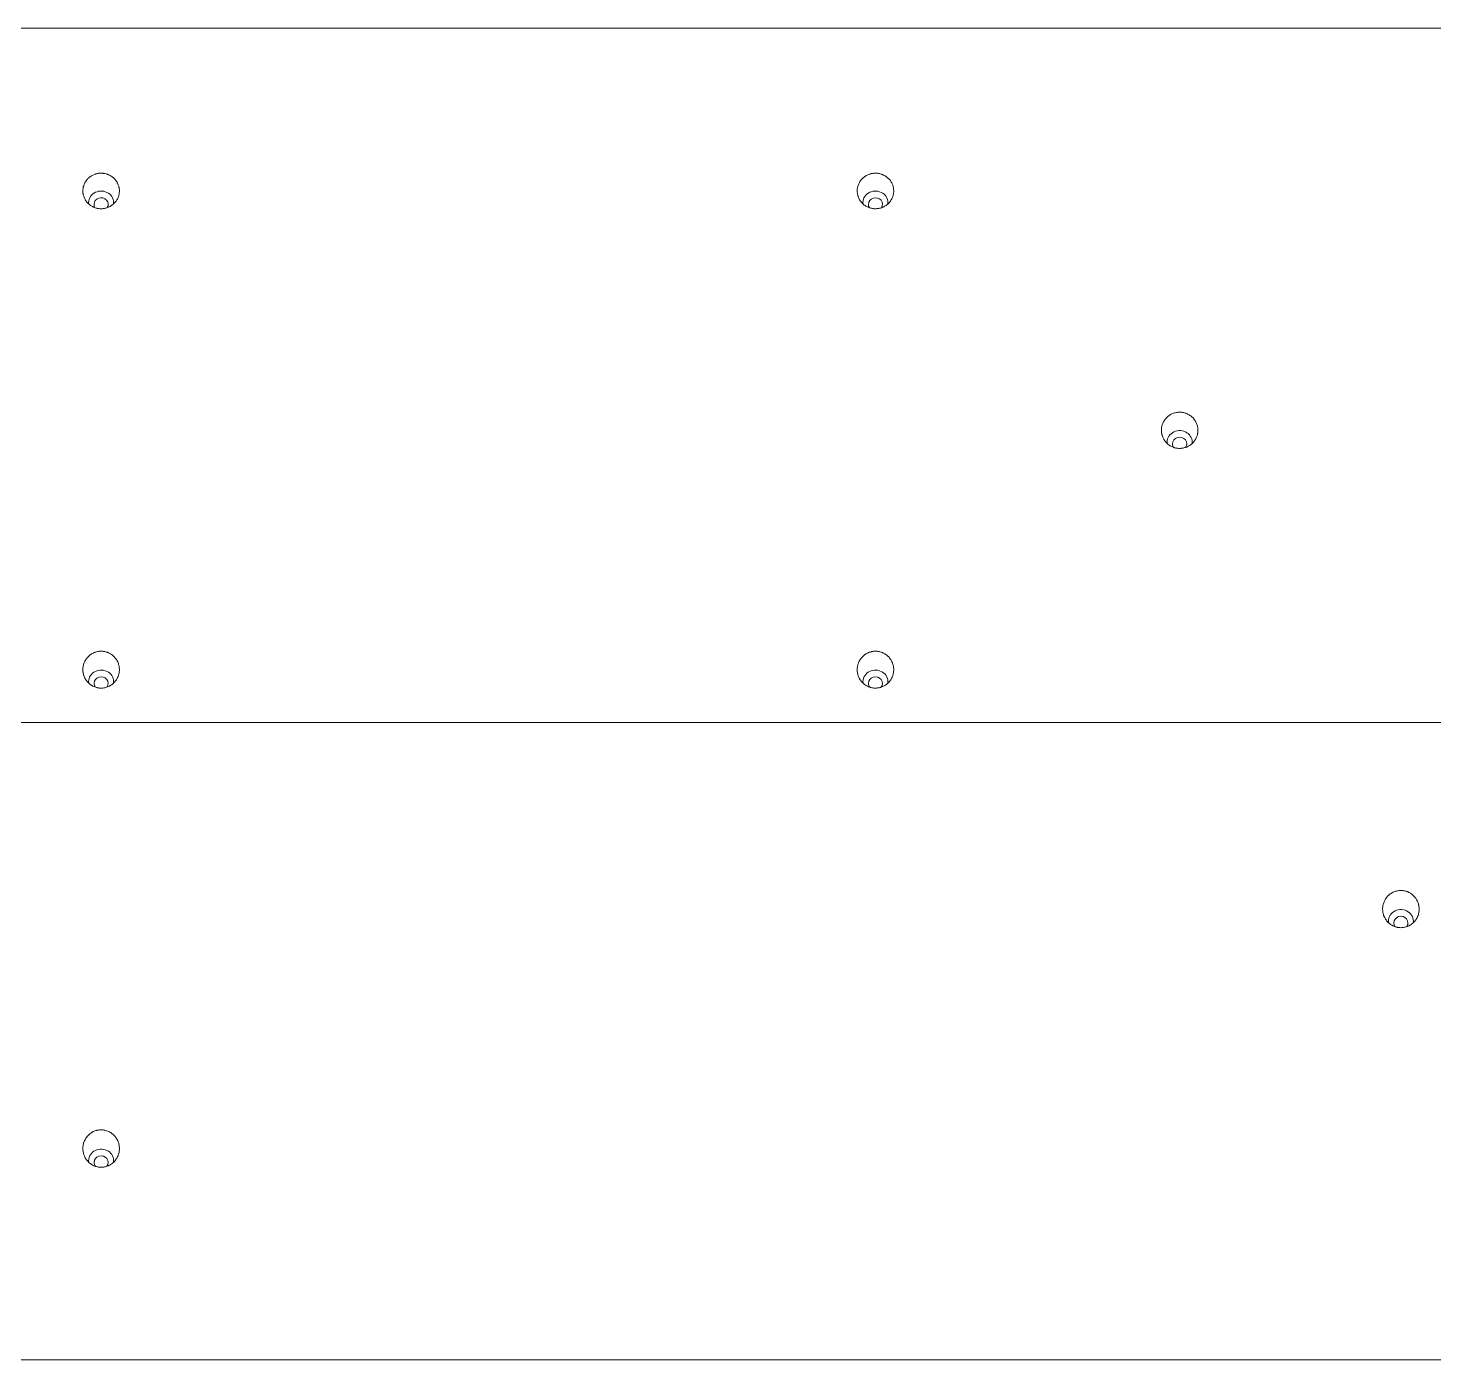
# Model space of a CAD drawing. Header units: inches. Extents: x 3778 to 56227, y -16914 to 35091.
# Drawn here: x 12567.9 to 12644.5, y 8400.8 to 8473.3 of the extents above; entities that cross this region are included whole.
import ezdxf

# ---------------------------------------------------------------- set-up
doc = ezdxf.new("R2010")
doc.units = ezdxf.units.IN
doc.header["$LTSCALE"] = 100
doc.header["$MEASUREMENT"] = 0
doc.layers.add('mark-B', color=2, linetype='Continuous', lineweight=20)
doc.layers.add('RC-LIGHT', color=7, linetype='Continuous')

# ---------------------------------------------------------------- blocks, each defined once
blk = doc.blocks.new('무풍1way 일반')
at = {"layer": 'mark-B'}
for centre, major_axis, start_param, end_param in [((-28.618, -437.203), (0.387, 0), 2.50895, 6.283185), ((-28.618, -437.203), (0.387, 0), 0, 0.657668), ((-28.618, -437.3), (-0.681, 0), 6.121197, 6.283185), ((-28.618, -437.3), (-0.681, 0), 0, 3.287283), ((-99.409, -450.247), (0.387, 0), 2.532313, 6.283185), ((-99.409, -450.247), (0.387, 0), 0, 0.61448), ((-99.409, -450.344), (-0.681, 0), 0, 3.289247), ((-99.409, -450.344), (-0.681, 0), 6.147509, 6.283185), ((-70.791, -463.291), (0.387, 0), 2.502574, 6.283185), ((-70.791, -463.291), (0.387, 0), 0, 0.658559), ((-28.618, -463.291), (0.387, 0), 2.546164, 6.283185), ((-28.618, -463.291), (0.387, 0), 0, 0.595424), ((-70.791, -463.388), (-0.681, 0), 0, 3.288756), ((-70.791, -463.388), (-0.681, 0), 6.146921, 6.283185), ((-28.618, -463.388), (-0.681, 0), 0, 3.286696), ((-28.618, -463.388), (-0.681, 0), 6.152808, 6.283185), ((-87.359, -476.335), (0.387, 0), 2.533691, 6.283185), ((-87.359, -476.335), (0.387, 0), 0, 0.623218), ((-87.359, -476.432), (-0.681, 0), 0, 3.281592), ((-87.359, -476.432), (-0.681, 0), 6.157132, 6.283185), ((-70.791, -489.379), (0.387, 0), 2.563346, 6.283185), ((-70.791, -489.379), (0.387, 0), 0, 0.584428), ((-28.618, -489.379), (0.387, 0), 2.613418, 6.283185), ((-28.618, -489.379), (0.387, 0), 0, 0.511002), ((-70.791, -489.476), (-0.681, 0), 0, 3.274619), ((-70.791, -489.476), (-0.681, 0), 6.168224, 6.283185), ((-28.618, -489.476), (-0.681, 0), 0, 3.274031), ((-28.618, -489.476), (-0.681, 0), 6.176466, 6.283185)]:
    blk.add_ellipse(centre, major_axis=major_axis, ratio=0.913545, start_param=start_param, end_param=end_param, dxfattribs=at)
for points in [[(0, -426.445), (-146.419, -426.445), (-292.838, -426.445), (-439.257, -426.445)], [(-439.141, -461.163), (-292.761, -461.163), (-146.38, -461.163), (0, -461.163)], [(0, -498.971), (-146.42, -498.971), (-292.839, -498.971), (-439.259, -498.971)]]:
    blk.add_open_spline(points, degree=3, dxfattribs=at)
for points, knots in [([(-29.611, -437.897), (-29.607, -437.831), (-29.588, -437.702), (-29.545, -437.579), (-29.51, -437.505), (-29.503, -437.49), (-29.488, -437.46), (-29.464, -437.417), (-29.419, -437.349), (-29.378, -437.297), (-29.346, -437.26), (-29.335, -437.248), (-29.312, -437.225), (-29.3, -437.213), (-29.239, -437.156), (-29.187, -437.116), (-29.103, -437.065), (-29.074, -437.049), (-29.029, -437.027), (-29.014, -437.02), (-28.983, -437.007), (-28.968, -437.001), (-28.89, -436.973), (-28.826, -436.956), (-28.744, -436.944), (-28.727, -436.942), (-28.694, -436.939), (-28.678, -436.938), (-28.628, -436.936), (-28.594, -436.936), (-28.495, -436.942), (-28.43, -436.952), (-28.301, -436.987), (-28.239, -437.01), (-28.151, -437.055), (-28.122, -437.071), (-28.08, -437.098), (-28.066, -437.107), (-28.039, -437.126), (-28.026, -437.136), (-27.961, -437.187), (-27.913, -437.232), (-27.859, -437.295), (-27.849, -437.308), (-27.829, -437.334), (-27.819, -437.347), (-27.79, -437.388), (-27.773, -437.416), (-27.725, -437.501), (-27.698, -437.561), (-27.656, -437.686), (-27.641, -437.75), (-27.628, -437.847), (-27.625, -437.879), (-27.622, -437.945), (-27.622, -437.978), (-27.628, -438.077), (-27.637, -438.141), (-27.661, -438.236), (-27.67, -438.268), (-27.687, -438.314), (-27.692, -438.33), (-27.705, -438.36), (-27.711, -438.375), (-27.746, -438.45), (-27.779, -438.506), (-27.827, -438.573), (-27.837, -438.586), (-27.857, -438.612), (-27.868, -438.625), (-27.901, -438.662), (-27.924, -438.685), (-27.996, -438.752), (-28.048, -438.792), (-28.119, -438.836), (-28.133, -438.844), (-28.162, -438.86), (-28.207, -438.883), (-28.283, -438.915), (-28.346, -438.935), (-28.394, -438.947), (-28.41, -438.951), (-28.443, -438.957), (-28.459, -438.96), (-28.542, -438.972), (-28.608, -438.975), (-28.707, -438.969), (-28.74, -438.966), (-28.806, -438.955), (-28.838, -438.948), (-28.934, -438.922), (-28.996, -438.899), (-29.07, -438.862), (-29.085, -438.854), (-29.114, -438.837), (-29.157, -438.812), (-29.224, -438.764), (-29.274, -438.721), (-29.321, -438.676), (-29.344, -438.651), (-29.409, -438.576), (-29.446, -438.522), (-29.487, -438.451), (-29.494, -438.437), (-29.509, -438.407), (-29.516, -438.392), (-29.537, -438.347), (-29.548, -438.316), (-29.58, -438.223), (-29.594, -438.16), (-29.608, -438.062), (-29.611, -438.029), (-29.613, -437.963), (-29.613, -437.93), (-29.611, -437.897)], [0, 0, 0, 0, 0.03125, 0.0625, 0.0625, 0.070312, 0.070312, 0.078125, 0.09375, 0.109375, 0.109375, 0.117187, 0.117187, 0.125, 0.125, 0.15625, 0.15625, 0.171875, 0.171875, 0.179687, 0.179687, 0.1875, 0.1875, 0.21875, 0.21875, 0.226562, 0.226562, 0.234375, 0.234375, 0.25, 0.25, 0.28125, 0.28125, 0.3125, 0.3125, 0.328125, 0.328125, 0.335937, 0.335937, 0.34375, 0.34375, 0.375, 0.375, 0.382812, 0.382812, 0.390625, 0.390625, 0.40625, 0.40625, 0.4375, 0.4375, 0.46875, 0.46875, 0.484375, 0.484375, 0.5, 0.5, 0.53125, 0.53125, 0.546875, 0.546875, 0.554687, 0.554687, 0.5625, 0.5625, 0.59375, 0.59375, 0.601562, 0.601562, 0.609375, 0.609375, 0.625, 0.625, 0.65625, 0.65625, 0.664062, 0.664062, 0.671875, 0.6875, 0.703125, 0.703125, 0.710937, 0.710937, 0.71875, 0.71875, 0.75, 0.75, 0.765625, 0.765625, 0.78125, 0.78125, 0.8125, 0.8125, 0.820312, 0.820312, 0.828125, 0.84375, 0.859375, 0.859375, 0.875, 0.875, 0.90625, 0.90625, 0.914062, 0.914062, 0.921875, 0.921875, 0.9375, 0.9375, 0.96875, 0.96875, 0.984375, 0.984375, 1, 1, 1, 1]), ([(-100.402, -450.941), (-100.399, -450.875), (-100.389, -450.811), (-100.366, -450.716), (-100.356, -450.685), (-100.34, -450.639), (-100.334, -450.624), (-100.322, -450.593), (-100.315, -450.578), (-100.281, -450.504), (-100.248, -450.447), (-100.19, -450.368), (-100.17, -450.342), (-100.137, -450.305), (-100.126, -450.293), (-100.103, -450.269), (-100.091, -450.258), (-100.031, -450.202), (-99.979, -450.163), (-99.908, -450.119), (-99.894, -450.111), (-99.865, -450.095), (-99.85, -450.088), (-99.805, -450.066), (-99.775, -450.053), (-99.682, -450.019), (-99.618, -450.003), (-99.536, -449.991), (-99.519, -449.989), (-99.486, -449.985), (-99.437, -449.982), (-99.354, -449.982), (-99.289, -449.989), (-99.24, -449.997), (-99.223, -450), (-99.19, -450.007), (-99.174, -450.011), (-99.094, -450.032), (-99.033, -450.055), (-98.959, -450.092), (-98.944, -450.1), (-98.915, -450.116), (-98.901, -450.124), (-98.859, -450.151), (-98.805, -450.189), (-98.755, -450.231), (-98.707, -450.276), (-98.685, -450.3), (-98.62, -450.375), (-98.582, -450.429), (-98.533, -450.514), (-98.518, -450.543), (-98.498, -450.588), (-98.492, -450.603), (-98.48, -450.633), (-98.474, -450.649), (-98.448, -450.726), (-98.433, -450.789), (-98.421, -450.87), (-98.42, -450.886), (-98.417, -450.919), (-98.416, -450.935), (-98.413, -450.985), (-98.414, -451.017), (-98.419, -451.115), (-98.428, -451.179), (-98.452, -451.274), (-98.461, -451.306), (-98.483, -451.368), (-98.495, -451.398), (-98.536, -451.486), (-98.569, -451.543), (-98.617, -451.61), (-98.627, -451.623), (-98.648, -451.649), (-98.68, -451.686), (-98.737, -451.745), (-98.787, -451.787), (-98.826, -451.817), (-98.84, -451.827), (-98.867, -451.845), (-98.881, -451.854), (-98.951, -451.898), (-99.011, -451.926), (-99.103, -451.96), (-99.135, -451.97), (-99.2, -451.986), (-99.232, -451.993), (-99.33, -452.008), (-99.396, -452.011), (-99.479, -452.006), (-99.496, -452.005), (-99.529, -452.001), (-99.578, -451.995), (-99.659, -451.978), (-99.722, -451.958), (-99.768, -451.94), (-99.783, -451.934), (-99.814, -451.921), (-99.829, -451.914), (-99.903, -451.877), (-99.959, -451.842), (-100.037, -451.782), (-100.062, -451.76), (-100.11, -451.715), (-100.133, -451.691), (-100.197, -451.617), (-100.235, -451.564), (-100.276, -451.492), (-100.284, -451.478), (-100.299, -451.448), (-100.32, -451.404), (-100.35, -451.328), (-100.368, -451.266), (-100.38, -451.218), (-100.383, -451.202), (-100.389, -451.17), (-100.392, -451.154), (-100.403, -451.072), (-100.406, -451.007), (-100.402, -450.941)], [0, 0, 0, 0, 0.03125, 0.03125, 0.046875, 0.046875, 0.054687, 0.054687, 0.0625, 0.0625, 0.09375, 0.09375, 0.109375, 0.109375, 0.117187, 0.117187, 0.125, 0.125, 0.15625, 0.15625, 0.164062, 0.164062, 0.171875, 0.171875, 0.1875, 0.1875, 0.21875, 0.21875, 0.226562, 0.226562, 0.234375, 0.25, 0.265625, 0.265625, 0.273437, 0.273437, 0.28125, 0.28125, 0.3125, 0.3125, 0.320312, 0.320312, 0.328125, 0.328125, 0.34375, 0.359375, 0.359375, 0.375, 0.375, 0.40625, 0.40625, 0.421875, 0.421875, 0.429687, 0.429687, 0.4375, 0.4375, 0.46875, 0.46875, 0.476562, 0.476562, 0.484375, 0.484375, 0.5, 0.5, 0.53125, 0.53125, 0.546875, 0.546875, 0.5625, 0.5625, 0.59375, 0.59375, 0.601562, 0.601562, 0.609375, 0.625, 0.640625, 0.640625, 0.648438, 0.648438, 0.65625, 0.65625, 0.6875, 0.6875, 0.703125, 0.703125, 0.71875, 0.71875, 0.75, 0.75, 0.757812, 0.757812, 0.765625, 0.78125, 0.796875, 0.796875, 0.804687, 0.804687, 0.8125, 0.8125, 0.84375, 0.84375, 0.859375, 0.859375, 0.875, 0.875, 0.90625, 0.90625, 0.914062, 0.914062, 0.921875, 0.9375, 0.953125, 0.953125, 0.960937, 0.960937, 0.96875, 0.96875, 1, 1, 1, 1]), ([(-69.798, -463.985), (-69.794, -464.05), (-69.798, -464.115), (-69.811, -464.211), (-69.817, -464.243), (-69.829, -464.29), (-69.833, -464.306), (-69.842, -464.337), (-69.847, -464.353), (-69.874, -464.43), (-69.901, -464.488), (-69.95, -464.572), (-69.968, -464.6), (-69.997, -464.64), (-70.007, -464.653), (-70.027, -464.678), (-70.038, -464.691), (-70.092, -464.752), (-70.139, -464.796), (-70.205, -464.846), (-70.218, -464.856), (-70.245, -464.874), (-70.259, -464.883), (-70.301, -464.909), (-70.33, -464.925), (-70.418, -464.968), (-70.48, -464.991), (-70.56, -465.012), (-70.576, -465.015), (-70.609, -465.022), (-70.658, -465.031), (-70.739, -465.039), (-70.805, -465.039), (-70.855, -465.037), (-70.871, -465.036), (-70.904, -465.032), (-70.921, -465.03), (-71.003, -465.018), (-71.066, -465.002), (-71.144, -464.974), (-71.159, -464.968), (-71.19, -464.955), (-71.205, -464.948), (-71.249, -464.927), (-71.278, -464.911), (-71.362, -464.86), (-71.414, -464.82), (-71.475, -464.764), (-71.487, -464.753), (-71.51, -464.73), (-71.543, -464.694), (-71.594, -464.63), (-71.63, -464.576), (-71.663, -464.52), (-71.678, -464.49), (-71.719, -464.402), (-71.741, -464.341), (-71.76, -464.262), (-71.764, -464.246), (-71.77, -464.214), (-71.773, -464.198), (-71.78, -464.15), (-71.783, -464.117), (-71.788, -464.021), (-71.785, -463.956), (-71.771, -463.859), (-71.765, -463.827), (-71.749, -463.764), (-71.74, -463.733), (-71.708, -463.641), (-71.681, -463.582), (-71.632, -463.497), (-71.614, -463.47), (-71.576, -463.417), (-71.535, -463.366), (-71.49, -463.319), (-71.454, -463.286), (-71.442, -463.275), (-71.417, -463.254), (-71.404, -463.243), (-71.338, -463.193), (-71.283, -463.159), (-71.194, -463.116), (-71.164, -463.103), (-71.117, -463.086), (-71.102, -463.08), (-71.07, -463.07), (-71.054, -463.066), (-70.975, -463.045), (-70.91, -463.035), (-70.827, -463.031), (-70.81, -463.03), (-70.777, -463.03), (-70.727, -463.031), (-70.646, -463.039), (-70.581, -463.052), (-70.533, -463.064), (-70.517, -463.069), (-70.486, -463.079), (-70.47, -463.084), (-70.392, -463.112), (-70.333, -463.141), (-70.249, -463.192), (-70.222, -463.21), (-70.169, -463.25), (-70.144, -463.271), (-70.072, -463.338), (-70.029, -463.387), (-69.98, -463.453), (-69.971, -463.466), (-69.953, -463.494), (-69.927, -463.536), (-69.889, -463.607), (-69.865, -463.667), (-69.849, -463.713), (-69.844, -463.729), (-69.834, -463.76), (-69.83, -463.776), (-69.81, -463.855), (-69.801, -463.92), (-69.798, -463.985)], [0, 0, 0, 0, 0.03125, 0.03125, 0.046875, 0.046875, 0.054688, 0.054688, 0.0625, 0.0625, 0.09375, 0.09375, 0.109375, 0.109375, 0.117188, 0.117188, 0.125, 0.125, 0.15625, 0.15625, 0.164063, 0.164063, 0.171875, 0.171875, 0.1875, 0.1875, 0.21875, 0.21875, 0.226563, 0.226563, 0.234375, 0.25, 0.265625, 0.265625, 0.273438, 0.273438, 0.28125, 0.28125, 0.3125, 0.3125, 0.320313, 0.320313, 0.328125, 0.328125, 0.34375, 0.34375, 0.375, 0.375, 0.382813, 0.382813, 0.390625, 0.40625, 0.421875, 0.421875, 0.4375, 0.4375, 0.46875, 0.46875, 0.476563, 0.476563, 0.484375, 0.484375, 0.5, 0.5, 0.53125, 0.53125, 0.546875, 0.546875, 0.5625, 0.5625, 0.59375, 0.59375, 0.609375, 0.609375, 0.625, 0.640625, 0.640625, 0.648438, 0.648438, 0.65625, 0.65625, 0.6875, 0.6875, 0.703125, 0.703125, 0.710938, 0.710938, 0.71875, 0.71875, 0.75, 0.75, 0.757813, 0.757813, 0.765625, 0.78125, 0.796875, 0.796875, 0.804688, 0.804688, 0.8125, 0.8125, 0.84375, 0.84375, 0.859375, 0.859375, 0.875, 0.875, 0.90625, 0.90625, 0.914063, 0.914063, 0.921875, 0.9375, 0.953125, 0.953125, 0.960938, 0.960938, 0.96875, 0.96875, 1, 1, 1, 1]), ([(-29.611, -463.985), (-29.608, -463.92), (-29.598, -463.856), (-29.575, -463.762), (-29.566, -463.731), (-29.545, -463.669), (-29.532, -463.639), (-29.491, -463.55), (-29.458, -463.494), (-29.401, -463.415), (-29.381, -463.39), (-29.348, -463.353), (-29.337, -463.34), (-29.314, -463.317), (-29.302, -463.306), (-29.242, -463.25), (-29.19, -463.211), (-29.12, -463.168), (-29.106, -463.159), (-29.077, -463.143), (-29.062, -463.136), (-29.017, -463.114), (-28.987, -463.101), (-28.895, -463.068), (-28.831, -463.051), (-28.732, -463.036), (-28.699, -463.033), (-28.634, -463.03), (-28.568, -463.03), (-28.502, -463.036), (-28.453, -463.044), (-28.437, -463.047), (-28.404, -463.053), (-28.388, -463.057), (-28.308, -463.078), (-28.247, -463.1), (-28.173, -463.136), (-28.158, -463.144), (-28.129, -463.16), (-28.115, -463.168), (-28.072, -463.194), (-28.045, -463.212), (-27.967, -463.272), (-27.92, -463.316), (-27.832, -463.415), (-27.794, -463.468), (-27.745, -463.552), (-27.73, -463.581), (-27.709, -463.625), (-27.703, -463.64), (-27.691, -463.671), (-27.685, -463.686), (-27.658, -463.763), (-27.643, -463.826), (-27.631, -463.906), (-27.629, -463.922), (-27.626, -463.954), (-27.625, -463.971), (-27.623, -464.02), (-27.623, -464.052), (-27.627, -464.149), (-27.637, -464.213), (-27.66, -464.308), (-27.669, -464.339), (-27.691, -464.4), (-27.703, -464.43), (-27.743, -464.519), (-27.776, -464.575), (-27.834, -464.654), (-27.855, -464.68), (-27.898, -464.729), (-27.943, -464.775), (-27.993, -464.817), (-28.033, -464.847), (-28.046, -464.857), (-28.073, -464.875), (-28.087, -464.884), (-28.157, -464.927), (-28.216, -464.956), (-28.309, -464.99), (-28.34, -465), (-28.405, -465.016), (-28.437, -465.023), (-28.535, -465.038), (-28.6, -465.041), (-28.683, -465.037), (-28.7, -465.036), (-28.733, -465.032), (-28.782, -465.026), (-28.863, -465.01), (-28.926, -464.99), (-28.972, -464.973), (-28.987, -464.967), (-29.018, -464.954), (-29.033, -464.947), (-29.107, -464.911), (-29.163, -464.877), (-29.241, -464.818), (-29.267, -464.797), (-29.315, -464.752), (-29.338, -464.728), (-29.403, -464.655), (-29.441, -464.603), (-29.482, -464.532), (-29.49, -464.518), (-29.505, -464.489), (-29.527, -464.445), (-29.557, -464.37), (-29.576, -464.308), (-29.587, -464.26), (-29.591, -464.244), (-29.597, -464.212), (-29.6, -464.196), (-29.611, -464.115), (-29.614, -464.05), (-29.611, -463.985)], [0, 0, 0, 0, 0.03125, 0.03125, 0.046875, 0.046875, 0.0625, 0.0625, 0.09375, 0.09375, 0.109375, 0.109375, 0.117187, 0.117187, 0.125, 0.125, 0.15625, 0.15625, 0.164062, 0.164062, 0.171875, 0.171875, 0.1875, 0.1875, 0.21875, 0.21875, 0.234375, 0.234375, 0.25, 0.265625, 0.265625, 0.273437, 0.273437, 0.28125, 0.28125, 0.3125, 0.3125, 0.320312, 0.320312, 0.328125, 0.328125, 0.34375, 0.34375, 0.375, 0.375, 0.40625, 0.40625, 0.421875, 0.421875, 0.429687, 0.429687, 0.4375, 0.4375, 0.46875, 0.46875, 0.476562, 0.476562, 0.484375, 0.484375, 0.5, 0.5, 0.53125, 0.53125, 0.546875, 0.546875, 0.5625, 0.5625, 0.59375, 0.59375, 0.609375, 0.609375, 0.625, 0.640625, 0.640625, 0.648437, 0.648437, 0.65625, 0.65625, 0.6875, 0.6875, 0.703125, 0.703125, 0.71875, 0.71875, 0.75, 0.75, 0.757812, 0.757812, 0.765625, 0.78125, 0.796875, 0.796875, 0.804687, 0.804687, 0.8125, 0.8125, 0.84375, 0.84375, 0.859375, 0.859375, 0.875, 0.875, 0.90625, 0.90625, 0.914062, 0.914062, 0.921875, 0.9375, 0.953125, 0.953125, 0.960937, 0.960937, 0.96875, 0.96875, 1, 1, 1, 1]), ([(-86.366, -477.03), (-86.363, -477.094), (-86.367, -477.158), (-86.381, -477.252), (-86.388, -477.283), (-86.404, -477.345), (-86.414, -477.376), (-86.447, -477.467), (-86.475, -477.524), (-86.525, -477.607), (-86.543, -477.633), (-86.582, -477.685), (-86.603, -477.71), (-86.669, -477.781), (-86.717, -477.824), (-86.796, -477.882), (-86.823, -477.9), (-86.88, -477.933), (-86.909, -477.948), (-86.997, -477.989), (-87.059, -478.011), (-87.187, -478.042), (-87.252, -478.051), (-87.35, -478.055), (-87.383, -478.055), (-87.433, -478.052), (-87.449, -478.051), (-87.482, -478.047), (-87.498, -478.045), (-87.579, -478.032), (-87.643, -478.016), (-87.719, -477.988), (-87.735, -477.982), (-87.765, -477.969), (-87.78, -477.962), (-87.824, -477.941), (-87.853, -477.925), (-87.936, -477.875), (-87.988, -477.836), (-88.06, -477.769), (-88.083, -477.746), (-88.126, -477.698), (-88.166, -477.648), (-88.202, -477.594), (-88.235, -477.538), (-88.25, -477.509), (-88.29, -477.422), (-88.311, -477.362), (-88.33, -477.284), (-88.333, -477.268), (-88.339, -477.237), (-88.342, -477.221), (-88.349, -477.173), (-88.352, -477.141), (-88.356, -477.046), (-88.352, -476.982), (-88.34, -476.903), (-88.337, -476.887), (-88.33, -476.855), (-88.319, -476.808), (-88.295, -476.732), (-88.27, -476.673), (-88.243, -476.615), (-88.227, -476.587), (-88.177, -476.504), (-88.138, -476.452), (-88.072, -476.381), (-88.049, -476.358), (-88.001, -476.315), (-87.975, -476.294), (-87.896, -476.237), (-87.84, -476.204), (-87.767, -476.169), (-87.752, -476.163), (-87.721, -476.15), (-87.706, -476.145), (-87.659, -476.128), (-87.627, -476.119), (-87.532, -476.096), (-87.467, -476.087), (-87.385, -476.083), (-87.368, -476.083), (-87.335, -476.083), (-87.286, -476.085), (-87.205, -476.093), (-87.141, -476.106), (-87.093, -476.119), (-87.077, -476.123), (-87.046, -476.133), (-87.03, -476.138), (-86.953, -476.167), (-86.894, -476.195), (-86.811, -476.246), (-86.784, -476.264), (-86.731, -476.304), (-86.706, -476.325), (-86.635, -476.39), (-86.592, -476.439), (-86.544, -476.504), (-86.535, -476.517), (-86.517, -476.544), (-86.492, -476.586), (-86.454, -476.657), (-86.43, -476.716), (-86.414, -476.761), (-86.409, -476.777), (-86.4, -476.807), (-86.396, -476.823), (-86.377, -476.901), (-86.368, -476.965), (-86.366, -477.03)], [0, 0, 0, 0, 0.03125, 0.03125, 0.046875, 0.046875, 0.0625, 0.0625, 0.09375, 0.09375, 0.109375, 0.109375, 0.125, 0.125, 0.15625, 0.15625, 0.171875, 0.171875, 0.1875, 0.1875, 0.21875, 0.21875, 0.25, 0.25, 0.265625, 0.265625, 0.273438, 0.273438, 0.28125, 0.28125, 0.3125, 0.3125, 0.320313, 0.320313, 0.328125, 0.328125, 0.34375, 0.34375, 0.375, 0.375, 0.390625, 0.390625, 0.40625, 0.421875, 0.421875, 0.4375, 0.4375, 0.46875, 0.46875, 0.476563, 0.476563, 0.484375, 0.484375, 0.5, 0.5, 0.53125, 0.53125, 0.539063, 0.539063, 0.546875, 0.5625, 0.578125, 0.578125, 0.59375, 0.59375, 0.625, 0.625, 0.640625, 0.640625, 0.65625, 0.65625, 0.6875, 0.6875, 0.695313, 0.695313, 0.703125, 0.703125, 0.71875, 0.71875, 0.75, 0.75, 0.757813, 0.757813, 0.765625, 0.78125, 0.796875, 0.796875, 0.804688, 0.804688, 0.8125, 0.8125, 0.84375, 0.84375, 0.859375, 0.859375, 0.875, 0.875, 0.90625, 0.90625, 0.914063, 0.914063, 0.921875, 0.9375, 0.953125, 0.953125, 0.960938, 0.960938, 0.96875, 0.96875, 1, 1, 1, 1]), ([(-69.797, -490.074), (-69.795, -490.137), (-69.8, -490.2), (-69.815, -490.293), (-69.822, -490.324), (-69.839, -490.385), (-69.849, -490.415), (-69.883, -490.504), (-69.912, -490.56), (-69.963, -490.64), (-69.982, -490.666), (-70.021, -490.717), (-70.043, -490.741), (-70.109, -490.81), (-70.158, -490.852), (-70.237, -490.908), (-70.265, -490.925), (-70.322, -490.957), (-70.379, -490.986), (-70.44, -491.009), (-70.486, -491.024), (-70.502, -491.029), (-70.533, -491.038), (-70.549, -491.042), (-70.63, -491.06), (-70.694, -491.068), (-70.792, -491.071), (-70.825, -491.071), (-70.874, -491.068), (-70.89, -491.066), (-70.923, -491.062), (-70.939, -491.06), (-71.02, -491.047), (-71.083, -491.031), (-71.159, -491.002), (-71.174, -490.996), (-71.204, -490.984), (-71.219, -490.977), (-71.263, -490.955), (-71.292, -490.94), (-71.374, -490.89), (-71.426, -490.851), (-71.497, -490.785), (-71.52, -490.762), (-71.563, -490.715), (-71.603, -490.665), (-71.638, -490.612), (-71.67, -490.557), (-71.685, -490.529), (-71.725, -490.442), (-71.745, -490.383), (-71.764, -490.306), (-71.767, -490.291), (-71.773, -490.26), (-71.775, -490.244), (-71.781, -490.197), (-71.784, -490.165), (-71.787, -490.071), (-71.783, -490.009), (-71.769, -489.931), (-71.766, -489.915), (-71.76, -489.884), (-71.748, -489.838), (-71.723, -489.763), (-71.698, -489.705), (-71.676, -489.663), (-71.669, -489.649), (-71.653, -489.621), (-71.645, -489.607), (-71.602, -489.54), (-71.562, -489.49), (-71.496, -489.421), (-71.473, -489.398), (-71.436, -489.367), (-71.423, -489.357), (-71.398, -489.337), (-71.385, -489.327), (-71.319, -489.281), (-71.262, -489.249), (-71.188, -489.216), (-71.173, -489.21), (-71.143, -489.198), (-71.127, -489.193), (-71.08, -489.177), (-71.049, -489.168), (-70.954, -489.147), (-70.889, -489.138), (-70.807, -489.136), (-70.791, -489.135), (-70.758, -489.136), (-70.709, -489.138), (-70.628, -489.147), (-70.564, -489.161), (-70.517, -489.173), (-70.501, -489.178), (-70.469, -489.188), (-70.454, -489.193), (-70.377, -489.221), (-70.319, -489.249), (-70.236, -489.3), (-70.209, -489.318), (-70.157, -489.357), (-70.133, -489.378), (-70.062, -489.443), (-70.019, -489.49), (-69.972, -489.555), (-69.963, -489.568), (-69.945, -489.595), (-69.92, -489.636), (-69.883, -489.706), (-69.859, -489.764), (-69.844, -489.809), (-69.839, -489.824), (-69.83, -489.855), (-69.826, -489.87), (-69.808, -489.948), (-69.799, -490.01), (-69.797, -490.074)], [0, 0, 0, 0, 0.03125, 0.03125, 0.046875, 0.046875, 0.0625, 0.0625, 0.09375, 0.09375, 0.109375, 0.109375, 0.125, 0.125, 0.15625, 0.15625, 0.171875, 0.171875, 0.1875, 0.203125, 0.203125, 0.210938, 0.210938, 0.21875, 0.21875, 0.25, 0.25, 0.265625, 0.265625, 0.273438, 0.273438, 0.28125, 0.28125, 0.3125, 0.3125, 0.320313, 0.320313, 0.328125, 0.328125, 0.34375, 0.34375, 0.375, 0.375, 0.390625, 0.390625, 0.40625, 0.421875, 0.421875, 0.4375, 0.4375, 0.46875, 0.46875, 0.476563, 0.476563, 0.484375, 0.484375, 0.5, 0.5, 0.53125, 0.53125, 0.539063, 0.539063, 0.546875, 0.5625, 0.578125, 0.578125, 0.585938, 0.585938, 0.59375, 0.59375, 0.625, 0.625, 0.640625, 0.640625, 0.648438, 0.648438, 0.65625, 0.65625, 0.6875, 0.6875, 0.695313, 0.695313, 0.703125, 0.703125, 0.71875, 0.71875, 0.75, 0.75, 0.757813, 0.757813, 0.765625, 0.78125, 0.796875, 0.796875, 0.804688, 0.804688, 0.8125, 0.8125, 0.84375, 0.84375, 0.859375, 0.859375, 0.875, 0.875, 0.90625, 0.90625, 0.914063, 0.914063, 0.921875, 0.9375, 0.953125, 0.953125, 0.960938, 0.960938, 0.96875, 0.96875, 1, 1, 1, 1]), ([(-29.611, -490.074), (-29.609, -490.01), (-29.601, -489.948), (-29.579, -489.856), (-29.571, -489.826), (-29.55, -489.766), (-29.538, -489.736), (-29.498, -489.65), (-29.466, -489.595), (-29.41, -489.518), (-29.39, -489.493), (-29.347, -489.445), (-29.324, -489.422), (-29.253, -489.357), (-29.202, -489.318), (-29.133, -489.276), (-29.119, -489.267), (-29.09, -489.252), (-29.047, -489.229), (-28.972, -489.198), (-28.91, -489.178), (-28.863, -489.165), (-28.847, -489.162), (-28.815, -489.155), (-28.799, -489.152), (-28.717, -489.138), (-28.652, -489.134), (-28.555, -489.137), (-28.522, -489.14), (-28.473, -489.146), (-28.457, -489.148), (-28.425, -489.154), (-28.408, -489.157), (-28.329, -489.175), (-28.267, -489.196), (-28.193, -489.228), (-28.178, -489.235), (-28.149, -489.25), (-28.134, -489.258), (-28.092, -489.282), (-28.064, -489.299), (-27.985, -489.354), (-27.937, -489.396), (-27.869, -489.466), (-27.848, -489.49), (-27.809, -489.54), (-27.772, -489.592), (-27.741, -489.647), (-27.712, -489.704), (-27.699, -489.733), (-27.664, -489.822), (-27.648, -489.883), (-27.634, -489.96), (-27.632, -489.976), (-27.628, -490.007), (-27.627, -490.023), (-27.623, -490.07), (-27.623, -490.102), (-27.626, -490.196), (-27.634, -490.258), (-27.652, -490.335), (-27.656, -490.351), (-27.665, -490.381), (-27.679, -490.427), (-27.709, -490.5), (-27.738, -490.556), (-27.762, -490.597), (-27.77, -490.61), (-27.788, -490.637), (-27.797, -490.65), (-27.844, -490.715), (-27.887, -490.763), (-27.958, -490.828), (-27.982, -490.848), (-28.021, -490.878), (-28.034, -490.887), (-28.061, -490.905), (-28.075, -490.914), (-28.144, -490.956), (-28.202, -490.985), (-28.278, -491.013), (-28.294, -491.018), (-28.325, -491.028), (-28.341, -491.033), (-28.388, -491.045), (-28.42, -491.052), (-28.517, -491.068), (-28.582, -491.072), (-28.664, -491.07), (-28.68, -491.069), (-28.713, -491.066), (-28.762, -491.062), (-28.842, -491.047), (-28.905, -491.03), (-28.951, -491.015), (-28.967, -491.009), (-28.997, -490.998), (-29.013, -490.991), (-29.087, -490.959), (-29.144, -490.927), (-29.223, -490.872), (-29.249, -490.852), (-29.298, -490.81), (-29.321, -490.788), (-29.388, -490.719), (-29.427, -490.669), (-29.47, -490.602), (-29.479, -490.588), (-29.495, -490.56), (-29.517, -490.518), (-29.549, -490.446), (-29.569, -490.386), (-29.582, -490.341), (-29.586, -490.325), (-29.593, -490.294), (-29.596, -490.279), (-29.609, -490.2), (-29.614, -490.137), (-29.611, -490.074)], [0, 0, 0, 0, 0.03125, 0.03125, 0.046875, 0.046875, 0.0625, 0.0625, 0.09375, 0.09375, 0.109375, 0.109375, 0.125, 0.125, 0.15625, 0.15625, 0.164063, 0.164063, 0.171875, 0.1875, 0.203125, 0.203125, 0.210938, 0.210938, 0.21875, 0.21875, 0.25, 0.25, 0.265625, 0.265625, 0.273438, 0.273438, 0.28125, 0.28125, 0.3125, 0.3125, 0.320313, 0.320313, 0.328125, 0.328125, 0.34375, 0.34375, 0.375, 0.375, 0.390625, 0.390625, 0.40625, 0.421875, 0.421875, 0.4375, 0.4375, 0.46875, 0.46875, 0.476563, 0.476563, 0.484375, 0.484375, 0.5, 0.5, 0.53125, 0.53125, 0.539063, 0.539063, 0.546875, 0.5625, 0.578125, 0.578125, 0.585938, 0.585938, 0.59375, 0.59375, 0.625, 0.625, 0.640625, 0.640625, 0.648438, 0.648438, 0.65625, 0.65625, 0.6875, 0.6875, 0.695313, 0.695313, 0.703125, 0.703125, 0.71875, 0.71875, 0.75, 0.75, 0.757813, 0.757813, 0.765625, 0.78125, 0.796875, 0.796875, 0.804688, 0.804688, 0.8125, 0.8125, 0.84375, 0.84375, 0.859375, 0.859375, 0.875, 0.875, 0.90625, 0.90625, 0.914063, 0.914063, 0.921875, 0.9375, 0.953125, 0.953125, 0.960938, 0.960938, 0.96875, 0.96875, 1, 1, 1, 1])]:
    blk.add_open_spline(points, degree=3, knots=knots, dxfattribs=at)

msp = doc.modelspace()

# ---------------------------------------------------------------- block references
at = {"layer": 'RC-LIGHT', "rotation": 180}
msp.add_blockref('무풍1way 일반', (12543.307, 7974.318), dxfattribs=at)

doc.saveas('drawing.dxf')
